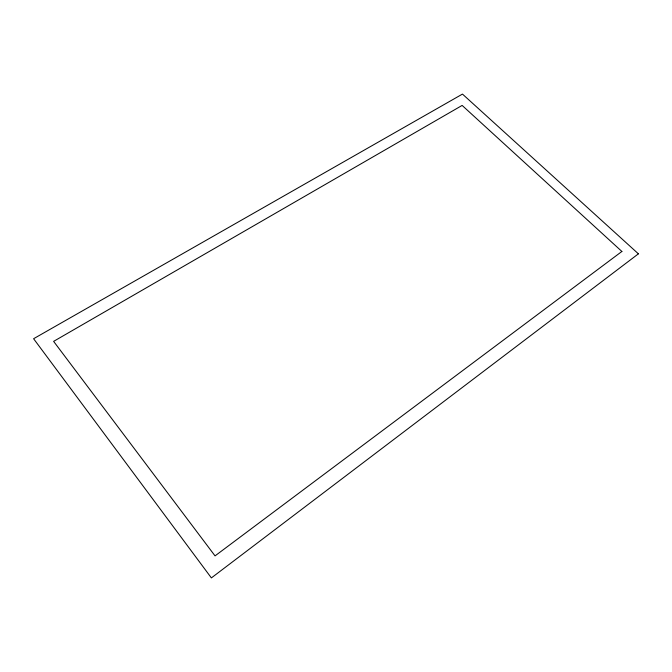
<?xml version="1.0" encoding="UTF-8"?>
<svg xmlns="http://www.w3.org/2000/svg" width="672" height="672" viewBox="0 0 672 672"><rect width="100%" height="100%" fill="white"/><g stroke="black" fill="none" stroke-linecap="round" stroke-linejoin="round"><path stroke-width="1.01" d="M638.4 253.831L211.378 577.912L33.6 338.722L462.47 94.088L638.4 253.831M621.886 251.462L215.04 555.887L53.617 341.368L462.134 105.42L621.886 251.462"/></g></svg>
